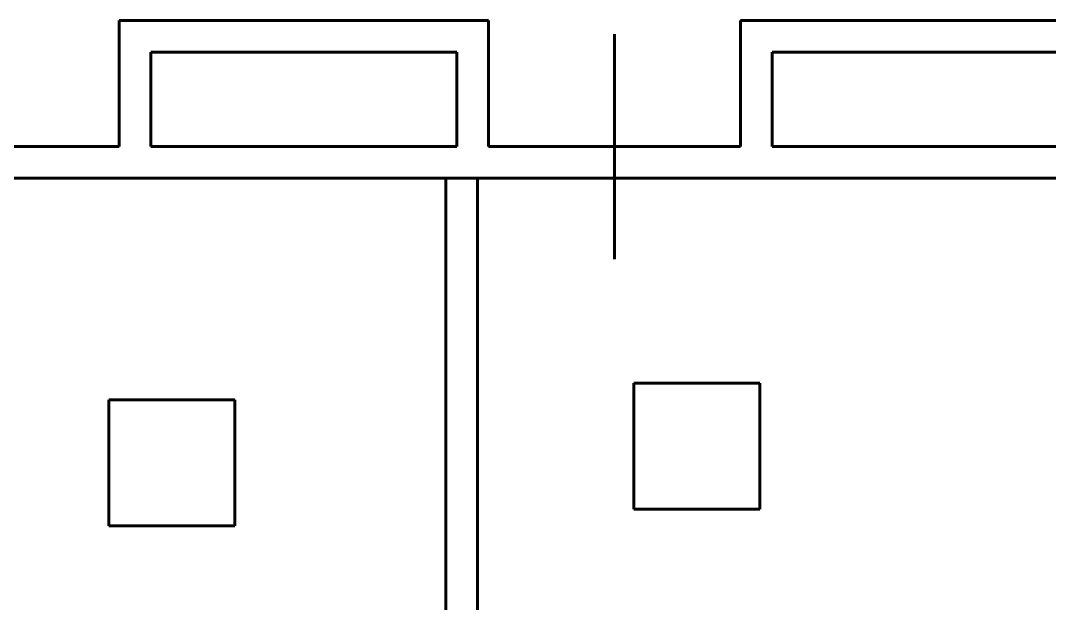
# Model space of a CAD drawing. Extents: x 0 to 297, y 0 to 292.
# Drawn here: x 76.64 to 92.97, y 82.77 to 92.02 of the extents above; entities that cross this region are included whole.
import ezdxf

# ---------------------------------------------------------------- set-up
doc = ezdxf.new("R2010")
doc.units = 0
doc.header["$MEASUREMENT"] = 0
doc.linetypes.add('K5LT_BASIC', pattern=[0])
doc.layers.add('Системный слой', color=7, linetype='Continuous')

# ---------------------------------------------------------------- blocks, each defined once
blk = doc.blocks.new('*U')
at = {"layer": 'Системный слой', "linetype": 'K5LT_BASIC', "lineweight": 60}
for p, q in [((88.374, 86.265), (86.374, 86.265)), ((86.374, 86.265), (86.374, 84.265)), ((88.374, 84.265), (88.374, 86.265)), ((80.04, 86), (78.04, 86)), ((78.04, 86), (78.04, 84)), ((80.04, 84), (80.04, 86)), ((86.374, 84.265), (88.374, 84.265)), ((78.04, 84), (80.04, 84))]:
    blk.add_line(p, q, dxfattribs=at)

msp = doc.modelspace()

# ---------------------------------------------------------------- linework, layer by layer
at = {"layer": 'Системный слой', "linetype": 'K5LT_BASIC', "lineweight": 60}
for p, q in [((78.207, 90.019), (78.207, 92.019)), ((84.067, 92.019), (78.207, 92.019)), ((84.067, 90.019), (84.067, 92.019)), ((88.067, 92.019), (113.171, 92.019)), ((88.067, 90.019), (88.067, 92.019)), ((86.067, 91.805), (86.067, 88.233)), ((78.707, 91.519), (78.707, 90.019)), ((78.707, 90.019), (78.707, 91.519)), ((83.567, 91.519), (78.707, 91.519)), ((83.567, 91.519), (83.567, 90.019)), ((88.567, 91.519), (88.567, 90.019)), ((112.671, 91.519), (88.567, 91.519)), ((78.207, 90.019), (74.207, 90.019)), ((83.567, 90.019), (78.707, 90.019)), ((88.067, 90.019), (84.067, 90.019)), ((112.671, 90.019), (88.567, 90.019)), ((83.392, 89.519), (67.892, 89.519)), ((99.392, 89.519), (67.892, 89.519)), ((75.892, 89.519), (99.392, 89.519)), ((83.392, 69.519), (83.392, 89.519)), ((83.892, 69.519), (83.892, 89.519)), ((83.892, 89.519), (83.892, 69.519))]:
    msp.add_line(p, q, dxfattribs=at)

# ---------------------------------------------------------------- block references
at = {"layer": 'Системный слой'}
msp.add_blockref('*U', (0, 0), dxfattribs=at)
msp.add_blockref('*U', (0, 0), dxfattribs=at)
msp.add_blockref('*U', (0, 0), dxfattribs=at)
msp.add_blockref('*U', (0, 0), dxfattribs=at)
msp.add_blockref('*U', (0, 0), dxfattribs=at)
msp.add_blockref('*U', (0, 0), dxfattribs=at)
msp.add_blockref('*U', (0, 0), dxfattribs=at)
msp.add_blockref('*U', (0, 0), dxfattribs=at)
msp.add_blockref('*U', (0, 0), dxfattribs=at)
msp.add_blockref('*U', (0, 0), dxfattribs=at)
msp.add_blockref('*U', (0, 0), dxfattribs=at)
msp.add_blockref('*U', (0, 0), dxfattribs=at)
msp.add_blockref('*U', (0, 0), dxfattribs=at)
msp.add_blockref('*U', (0, 0), dxfattribs=at)
msp.add_blockref('*U', (0, 0), dxfattribs=at)
msp.add_blockref('*U', (0, 0), dxfattribs=at)
msp.add_blockref('*U', (0, 0), dxfattribs=at)
msp.add_blockref('*U', (0, 0), dxfattribs=at)
msp.add_blockref('*U', (0, 0), dxfattribs=at)
msp.add_blockref('*U', (0, 0), dxfattribs=at)
msp.add_blockref('*U', (0, 0), dxfattribs=at)
msp.add_blockref('*U', (0, 0), dxfattribs=at)
msp.add_blockref('*U', (0, 0), dxfattribs=at)
msp.add_blockref('*U', (0, 0), dxfattribs=at)
msp.add_blockref('*U', (0, 0), dxfattribs=at)
msp.add_blockref('*U', (0, 0), dxfattribs=at)
msp.add_blockref('*U', (0, 0), dxfattribs=at)
msp.add_blockref('*U', (0, 0), dxfattribs=at)
msp.add_blockref('*U', (0, 0), dxfattribs=at)
msp.add_blockref('*U', (0, 0), dxfattribs=at)
msp.add_blockref('*U', (0, 0), dxfattribs=at)
msp.add_blockref('*U', (0, 0), dxfattribs=at)
msp.add_blockref('*U', (0, 0), dxfattribs=at)
msp.add_blockref('*U', (0, 0), dxfattribs=at)
msp.add_blockref('*U', (0, 0), dxfattribs=at)
msp.add_blockref('*U', (0, 0), dxfattribs=at)
msp.add_blockref('*U', (0, 0), dxfattribs=at)
msp.add_blockref('*U', (0, 0), dxfattribs=at)
msp.add_blockref('*U', (0, 0), dxfattribs=at)
msp.add_blockref('*U', (0, 0), dxfattribs=at)
msp.add_blockref('*U', (0, 0), dxfattribs=at)
msp.add_blockref('*U', (0, 0), dxfattribs=at)
msp.add_blockref('*U', (0, 0), dxfattribs=at)
msp.add_blockref('*U', (0, 0), dxfattribs=at)
msp.add_blockref('*U', (0, 0), dxfattribs=at)
msp.add_blockref('*U', (0, 0), dxfattribs=at)
msp.add_blockref('*U', (0, 0), dxfattribs=at)
msp.add_blockref('*U', (0, 0), dxfattribs=at)
msp.add_blockref('*U', (0, 0), dxfattribs=at)
msp.add_blockref('*U', (0, 0), dxfattribs=at)
msp.add_blockref('*U', (0, 0), dxfattribs=at)
msp.add_blockref('*U', (0, 0), dxfattribs=at)
msp.add_blockref('*U', (0, 0), dxfattribs=at)
msp.add_blockref('*U', (0, 0), dxfattribs=at)
msp.add_blockref('*U', (0, 0), dxfattribs=at)
msp.add_blockref('*U', (0, 0), dxfattribs=at)
msp.add_blockref('*U', (0, 0), dxfattribs=at)
msp.add_blockref('*U', (0, 0), dxfattribs=at)
msp.add_blockref('*U', (0, 0), dxfattribs=at)
msp.add_blockref('*U', (0, 0), dxfattribs=at)
msp.add_blockref('*U', (0, 0), dxfattribs=at)
msp.add_blockref('*U', (0, 0), dxfattribs=at)
msp.add_blockref('*U', (0, 0), dxfattribs=at)
msp.add_blockref('*U', (0, 0), dxfattribs=at)
msp.add_blockref('*U', (0, 0), dxfattribs=at)
msp.add_blockref('*U', (0, 0), dxfattribs=at)
msp.add_blockref('*U', (0, 0), dxfattribs=at)
msp.add_blockref('*U', (0, 0), dxfattribs=at)
msp.add_blockref('*U', (0, 0), dxfattribs=at)
msp.add_blockref('*U', (0, 0), dxfattribs=at)
msp.add_blockref('*U', (0, 0), dxfattribs=at)
msp.add_blockref('*U', (0, 0), dxfattribs=at)
msp.add_blockref('*U', (0, 0), dxfattribs=at)
msp.add_blockref('*U', (0, 0), dxfattribs=at)
msp.add_blockref('*U', (0, 0), dxfattribs=at)
msp.add_blockref('*U', (0, 0), dxfattribs=at)
msp.add_blockref('*U', (0, 0), dxfattribs=at)
msp.add_blockref('*U', (0, 0), dxfattribs=at)
msp.add_blockref('*U', (0, 0), dxfattribs=at)
msp.add_blockref('*U', (0, 0), dxfattribs=at)
msp.add_blockref('*U', (0, 0), dxfattribs=at)
msp.add_blockref('*U', (0, 0), dxfattribs=at)
msp.add_blockref('*U', (0, 0), dxfattribs=at)
msp.add_blockref('*U', (0, 0), dxfattribs=at)
msp.add_blockref('*U', (0, 0), dxfattribs=at)
msp.add_blockref('*U', (0, 0), dxfattribs=at)
msp.add_blockref('*U', (0, 0), dxfattribs=at)
msp.add_blockref('*U', (0, 0), dxfattribs=at)
msp.add_blockref('*U', (0, 0), dxfattribs=at)
msp.add_blockref('*U', (0, 0), dxfattribs=at)
msp.add_blockref('*U', (0, 0), dxfattribs=at)
msp.add_blockref('*U', (0, 0), dxfattribs=at)
msp.add_blockref('*U', (0, 0), dxfattribs=at)
msp.add_blockref('*U', (0, 0), dxfattribs=at)
msp.add_blockref('*U', (0, 0), dxfattribs=at)
msp.add_blockref('*U', (0, 0), dxfattribs=at)
msp.add_blockref('*U', (0, 0), dxfattribs=at)
msp.add_blockref('*U', (0, 0), dxfattribs=at)
msp.add_blockref('*U', (0, 0), dxfattribs=at)
msp.add_blockref('*U', (0, 0), dxfattribs=at)
msp.add_blockref('*U', (0, 0), dxfattribs=at)
msp.add_blockref('*U', (0, 0), dxfattribs=at)
msp.add_blockref('*U', (0, 0), dxfattribs=at)
msp.add_blockref('*U', (0, 0), dxfattribs=at)
msp.add_blockref('*U', (0, 0), dxfattribs=at)
msp.add_blockref('*U', (0, 0), dxfattribs=at)
msp.add_blockref('*U', (0, 0), dxfattribs=at)
msp.add_blockref('*U', (0, 0), dxfattribs=at)
msp.add_blockref('*U', (0, 0), dxfattribs=at)
msp.add_blockref('*U', (0, 0), dxfattribs=at)
msp.add_blockref('*U', (0, 0), dxfattribs=at)
msp.add_blockref('*U', (0, 0), dxfattribs=at)
msp.add_blockref('*U', (0, 0), dxfattribs=at)
msp.add_blockref('*U', (0, 0), dxfattribs=at)
msp.add_blockref('*U', (0, 0), dxfattribs=at)
msp.add_blockref('*U', (0, 0), dxfattribs=at)
msp.add_blockref('*U', (0, 0), dxfattribs=at)
msp.add_blockref('*U', (0, 0), dxfattribs=at)
msp.add_blockref('*U', (0, 0), dxfattribs=at)
msp.add_blockref('*U', (0, 0), dxfattribs=at)
msp.add_blockref('*U', (0, 0), dxfattribs=at)
msp.add_blockref('*U', (0, 0), dxfattribs=at)
msp.add_blockref('*U', (0, 0), dxfattribs=at)
msp.add_blockref('*U', (0, 0), dxfattribs=at)
msp.add_blockref('*U', (0, 0), dxfattribs=at)
msp.add_blockref('*U', (0, 0), dxfattribs=at)
msp.add_blockref('*U', (0, 0), dxfattribs=at)
msp.add_blockref('*U', (0, 0), dxfattribs=at)
msp.add_blockref('*U', (0, 0), dxfattribs=at)
msp.add_blockref('*U', (0, 0), dxfattribs=at)
msp.add_blockref('*U', (0, 0), dxfattribs=at)
msp.add_blockref('*U', (0, 0), dxfattribs=at)
msp.add_blockref('*U', (0, 0), dxfattribs=at)
msp.add_blockref('*U', (0, 0), dxfattribs=at)
msp.add_blockref('*U', (0, 0), dxfattribs=at)
msp.add_blockref('*U', (0, 0), dxfattribs=at)
msp.add_blockref('*U', (0, 0), dxfattribs=at)
msp.add_blockref('*U', (0, 0), dxfattribs=at)
msp.add_blockref('*U', (0, 0), dxfattribs=at)
msp.add_blockref('*U', (0, 0), dxfattribs=at)
msp.add_blockref('*U', (0, 0), dxfattribs=at)
msp.add_blockref('*U', (0, 0), dxfattribs=at)
msp.add_blockref('*U', (0, 0), dxfattribs=at)
msp.add_blockref('*U', (0, 0), dxfattribs=at)
msp.add_blockref('*U', (0, 0), dxfattribs=at)
msp.add_blockref('*U', (0, 0), dxfattribs=at)
msp.add_blockref('*U', (0, 0), dxfattribs=at)
msp.add_blockref('*U', (0, 0), dxfattribs=at)
msp.add_blockref('*U', (0, 0), dxfattribs=at)
msp.add_blockref('*U', (0, 0), dxfattribs=at)
msp.add_blockref('*U', (0, 0), dxfattribs=at)
msp.add_blockref('*U', (0, 0), dxfattribs=at)
msp.add_blockref('*U', (0, 0), dxfattribs=at)
msp.add_blockref('*U', (0, 0), dxfattribs=at)
msp.add_blockref('*U', (0, 0), dxfattribs=at)
msp.add_blockref('*U', (0, 0), dxfattribs=at)
msp.add_blockref('*U', (0, 0), dxfattribs=at)
msp.add_blockref('*U', (0, 0), dxfattribs=at)
msp.add_blockref('*U', (0, 0), dxfattribs=at)
msp.add_blockref('*U', (0, 0), dxfattribs=at)
msp.add_blockref('*U', (0, 0), dxfattribs=at)
msp.add_blockref('*U', (0, 0), dxfattribs=at)
msp.add_blockref('*U', (0, 0), dxfattribs=at)
msp.add_blockref('*U', (0, 0), dxfattribs=at)
msp.add_blockref('*U', (0, 0), dxfattribs=at)
msp.add_blockref('*U', (0, 0), dxfattribs=at)
msp.add_blockref('*U', (0, 0), dxfattribs=at)
msp.add_blockref('*U', (0, 0), dxfattribs=at)
msp.add_blockref('*U', (0, 0), dxfattribs=at)
msp.add_blockref('*U', (0, 0), dxfattribs=at)
msp.add_blockref('*U', (0, 0), dxfattribs=at)
msp.add_blockref('*U', (0, 0), dxfattribs=at)
msp.add_blockref('*U', (0, 0), dxfattribs=at)
msp.add_blockref('*U', (0, 0), dxfattribs=at)
msp.add_blockref('*U', (0, 0), dxfattribs=at)
msp.add_blockref('*U', (0, 0), dxfattribs=at)
msp.add_blockref('*U', (0, 0), dxfattribs=at)
msp.add_blockref('*U', (0, 0), dxfattribs=at)
msp.add_blockref('*U', (0, 0), dxfattribs=at)
msp.add_blockref('*U', (0, 0), dxfattribs=at)
msp.add_blockref('*U', (0, 0), dxfattribs=at)
msp.add_blockref('*U', (0, 0), dxfattribs=at)
msp.add_blockref('*U', (0, 0), dxfattribs=at)
msp.add_blockref('*U', (0, 0), dxfattribs=at)
msp.add_blockref('*U', (0, 0), dxfattribs=at)
msp.add_blockref('*U', (0, 0), dxfattribs=at)
msp.add_blockref('*U', (0, 0), dxfattribs=at)
msp.add_blockref('*U', (0, 0), dxfattribs=at)
msp.add_blockref('*U', (0, 0), dxfattribs=at)
msp.add_blockref('*U', (0, 0), dxfattribs=at)
msp.add_blockref('*U', (0, 0), dxfattribs=at)
msp.add_blockref('*U', (0, 0), dxfattribs=at)
msp.add_blockref('*U', (0, 0), dxfattribs=at)
msp.add_blockref('*U', (0, 0), dxfattribs=at)
msp.add_blockref('*U', (0, 0), dxfattribs=at)
msp.add_blockref('*U', (0, 0), dxfattribs=at)
msp.add_blockref('*U', (0, 0), dxfattribs=at)
msp.add_blockref('*U', (0, 0), dxfattribs=at)
msp.add_blockref('*U', (0, 0), dxfattribs=at)
msp.add_blockref('*U', (0, 0), dxfattribs=at)
msp.add_blockref('*U', (0, 0), dxfattribs=at)
msp.add_blockref('*U', (0, 0), dxfattribs=at)
msp.add_blockref('*U', (0, 0), dxfattribs=at)
msp.add_blockref('*U', (0, 0), dxfattribs=at)
msp.add_blockref('*U', (0, 0), dxfattribs=at)
msp.add_blockref('*U', (0, 0), dxfattribs=at)
msp.add_blockref('*U', (0, 0), dxfattribs=at)
msp.add_blockref('*U', (0, 0), dxfattribs=at)
msp.add_blockref('*U', (0, 0), dxfattribs=at)
msp.add_blockref('*U', (0, 0), dxfattribs=at)
msp.add_blockref('*U', (0, 0), dxfattribs=at)
msp.add_blockref('*U', (0, 0), dxfattribs=at)
msp.add_blockref('*U', (0, 0), dxfattribs=at)
msp.add_blockref('*U', (0, 0), dxfattribs=at)
msp.add_blockref('*U', (0, 0), dxfattribs=at)
msp.add_blockref('*U', (0, 0), dxfattribs=at)
msp.add_blockref('*U', (0, 0), dxfattribs=at)
msp.add_blockref('*U', (0, 0), dxfattribs=at)
msp.add_blockref('*U', (0, 0), dxfattribs=at)
msp.add_blockref('*U', (0, 0), dxfattribs=at)
msp.add_blockref('*U', (0, 0), dxfattribs=at)
msp.add_blockref('*U', (0, 0), dxfattribs=at)
msp.add_blockref('*U', (0, 0), dxfattribs=at)
msp.add_blockref('*U', (0, 0), dxfattribs=at)
msp.add_blockref('*U', (0, 0), dxfattribs=at)
msp.add_blockref('*U', (0, 0), dxfattribs=at)
msp.add_blockref('*U', (0, 0), dxfattribs=at)
msp.add_blockref('*U', (0, 0), dxfattribs=at)
msp.add_blockref('*U', (0, 0), dxfattribs=at)
msp.add_blockref('*U', (0, 0), dxfattribs=at)
msp.add_blockref('*U', (0, 0), dxfattribs=at)
msp.add_blockref('*U', (0, 0), dxfattribs=at)
msp.add_blockref('*U', (0, 0), dxfattribs=at)
msp.add_blockref('*U', (0, 0), dxfattribs=at)
msp.add_blockref('*U', (0, 0), dxfattribs=at)
msp.add_blockref('*U', (0, 0), dxfattribs=at)
msp.add_blockref('*U', (0, 0), dxfattribs=at)
msp.add_blockref('*U', (0, 0), dxfattribs=at)
msp.add_blockref('*U', (0, 0), dxfattribs=at)
msp.add_blockref('*U', (0, 0), dxfattribs=at)
msp.add_blockref('*U', (0, 0), dxfattribs=at)
msp.add_blockref('*U', (0, 0), dxfattribs=at)
msp.add_blockref('*U', (0, 0), dxfattribs=at)
msp.add_blockref('*U', (0, 0), dxfattribs=at)
msp.add_blockref('*U', (0, 0), dxfattribs=at)
msp.add_blockref('*U', (0, 0), dxfattribs=at)
msp.add_blockref('*U', (0, 0), dxfattribs=at)
msp.add_blockref('*U', (0, 0), dxfattribs=at)
msp.add_blockref('*U', (0, 0), dxfattribs=at)
msp.add_blockref('*U', (0, 0), dxfattribs=at)
msp.add_blockref('*U', (0, 0), dxfattribs=at)
msp.add_blockref('*U', (0, 0), dxfattribs=at)
msp.add_blockref('*U', (0, 0), dxfattribs=at)
msp.add_blockref('*U', (0, 0), dxfattribs=at)
msp.add_blockref('*U', (0, 0), dxfattribs=at)
msp.add_blockref('*U', (0, 0), dxfattribs=at)
msp.add_blockref('*U', (0, 0), dxfattribs=at)
msp.add_blockref('*U', (0, 0), dxfattribs=at)
msp.add_blockref('*U', (0, 0), dxfattribs=at)
msp.add_blockref('*U', (0, 0), dxfattribs=at)
msp.add_blockref('*U', (0, 0), dxfattribs=at)
msp.add_blockref('*U', (0, 0), dxfattribs=at)
msp.add_blockref('*U', (0, 0), dxfattribs=at)
msp.add_blockref('*U', (0, 0), dxfattribs=at)
msp.add_blockref('*U', (0, 0), dxfattribs=at)
msp.add_blockref('*U', (0, 0), dxfattribs=at)
msp.add_blockref('*U', (0, 0), dxfattribs=at)
msp.add_blockref('*U', (0, 0), dxfattribs=at)
msp.add_blockref('*U', (0, 0), dxfattribs=at)
msp.add_blockref('*U', (0, 0), dxfattribs=at)
msp.add_blockref('*U', (0, 0), dxfattribs=at)
msp.add_blockref('*U', (0, 0), dxfattribs=at)
msp.add_blockref('*U', (0, 0), dxfattribs=at)
msp.add_blockref('*U', (0, 0), dxfattribs=at)
msp.add_blockref('*U', (0, 0), dxfattribs=at)
msp.add_blockref('*U', (0, 0), dxfattribs=at)
msp.add_blockref('*U', (0, 0), dxfattribs=at)
msp.add_blockref('*U', (0, 0), dxfattribs=at)
msp.add_blockref('*U', (0, 0), dxfattribs=at)
msp.add_blockref('*U', (0, 0), dxfattribs=at)
msp.add_blockref('*U', (0, 0), dxfattribs=at)
msp.add_blockref('*U', (0, 0), dxfattribs=at)
msp.add_blockref('*U', (0, 0), dxfattribs=at)
msp.add_blockref('*U', (0, 0), dxfattribs=at)
msp.add_blockref('*U', (0, 0), dxfattribs=at)
msp.add_blockref('*U', (0, 0), dxfattribs=at)
msp.add_blockref('*U', (0, 0), dxfattribs=at)
msp.add_blockref('*U', (0, 0), dxfattribs=at)
msp.add_blockref('*U', (0, 0), dxfattribs=at)
msp.add_blockref('*U', (0, 0), dxfattribs=at)
msp.add_blockref('*U', (0, 0), dxfattribs=at)
msp.add_blockref('*U', (0, 0), dxfattribs=at)
msp.add_blockref('*U', (0, 0), dxfattribs=at)
msp.add_blockref('*U', (0, 0), dxfattribs=at)
msp.add_blockref('*U', (0, 0), dxfattribs=at)
msp.add_blockref('*U', (0, 0), dxfattribs=at)
msp.add_blockref('*U', (0, 0), dxfattribs=at)
msp.add_blockref('*U', (0, 0), dxfattribs=at)
msp.add_blockref('*U', (0, 0), dxfattribs=at)
msp.add_blockref('*U', (0, 0), dxfattribs=at)
msp.add_blockref('*U', (0, 0), dxfattribs=at)
msp.add_blockref('*U', (0, 0), dxfattribs=at)
msp.add_blockref('*U', (0, 0), dxfattribs=at)
msp.add_blockref('*U', (0, 0), dxfattribs=at)
msp.add_blockref('*U', (0, 0), dxfattribs=at)
msp.add_blockref('*U', (0, 0), dxfattribs=at)
msp.add_blockref('*U', (0, 0), dxfattribs=at)
msp.add_blockref('*U', (0, 0), dxfattribs=at)
msp.add_blockref('*U', (0, 0), dxfattribs=at)
msp.add_blockref('*U', (0, 0), dxfattribs=at)
msp.add_blockref('*U', (0, 0), dxfattribs=at)
msp.add_blockref('*U', (0, 0), dxfattribs=at)
msp.add_blockref('*U', (0, 0), dxfattribs=at)
msp.add_blockref('*U', (0, 0), dxfattribs=at)
msp.add_blockref('*U', (0, 0), dxfattribs=at)
msp.add_blockref('*U', (0, 0), dxfattribs=at)
msp.add_blockref('*U', (0, 0), dxfattribs=at)
msp.add_blockref('*U', (0, 0), dxfattribs=at)
msp.add_blockref('*U', (0, 0), dxfattribs=at)
msp.add_blockref('*U', (0, 0), dxfattribs=at)
msp.add_blockref('*U', (0, 0), dxfattribs=at)
msp.add_blockref('*U', (0, 0), dxfattribs=at)
msp.add_blockref('*U', (0, 0), dxfattribs=at)
msp.add_blockref('*U', (0, 0), dxfattribs=at)
msp.add_blockref('*U', (0, 0), dxfattribs=at)
msp.add_blockref('*U', (0, 0), dxfattribs=at)
msp.add_blockref('*U', (0, 0), dxfattribs=at)
msp.add_blockref('*U', (0, 0), dxfattribs=at)
msp.add_blockref('*U', (0, 0), dxfattribs=at)
msp.add_blockref('*U', (0, 0), dxfattribs=at)
msp.add_blockref('*U', (0, 0), dxfattribs=at)
msp.add_blockref('*U', (0, 0), dxfattribs=at)
msp.add_blockref('*U', (0, 0), dxfattribs=at)
msp.add_blockref('*U', (0, 0), dxfattribs=at)
msp.add_blockref('*U', (0, 0), dxfattribs=at)
msp.add_blockref('*U', (0, 0), dxfattribs=at)
msp.add_blockref('*U', (0, 0), dxfattribs=at)
msp.add_blockref('*U', (0, 0), dxfattribs=at)
msp.add_blockref('*U', (0, 0), dxfattribs=at)
msp.add_blockref('*U', (0, 0), dxfattribs=at)
msp.add_blockref('*U', (0, 0), dxfattribs=at)
msp.add_blockref('*U', (0, 0), dxfattribs=at)
msp.add_blockref('*U', (0, 0), dxfattribs=at)
msp.add_blockref('*U', (0, 0), dxfattribs=at)
msp.add_blockref('*U', (0, 0), dxfattribs=at)
msp.add_blockref('*U', (0, 0), dxfattribs=at)
msp.add_blockref('*U', (0, 0), dxfattribs=at)
msp.add_blockref('*U', (0, 0), dxfattribs=at)
msp.add_blockref('*U', (0, 0), dxfattribs=at)
msp.add_blockref('*U', (0, 0), dxfattribs=at)
msp.add_blockref('*U', (0, 0), dxfattribs=at)
msp.add_blockref('*U', (0, 0), dxfattribs=at)
msp.add_blockref('*U', (0, 0), dxfattribs=at)
msp.add_blockref('*U', (0, 0), dxfattribs=at)
msp.add_blockref('*U', (0, 0), dxfattribs=at)
msp.add_blockref('*U', (0, 0), dxfattribs=at)
msp.add_blockref('*U', (0, 0), dxfattribs=at)
msp.add_blockref('*U', (0, 0), dxfattribs=at)
msp.add_blockref('*U', (0, 0), dxfattribs=at)
msp.add_blockref('*U', (0, 0), dxfattribs=at)
msp.add_blockref('*U', (0, 0), dxfattribs=at)
msp.add_blockref('*U', (0, 0), dxfattribs=at)
msp.add_blockref('*U', (0, 0), dxfattribs=at)
msp.add_blockref('*U', (0, 0), dxfattribs=at)

doc.saveas('drawing.dxf')
